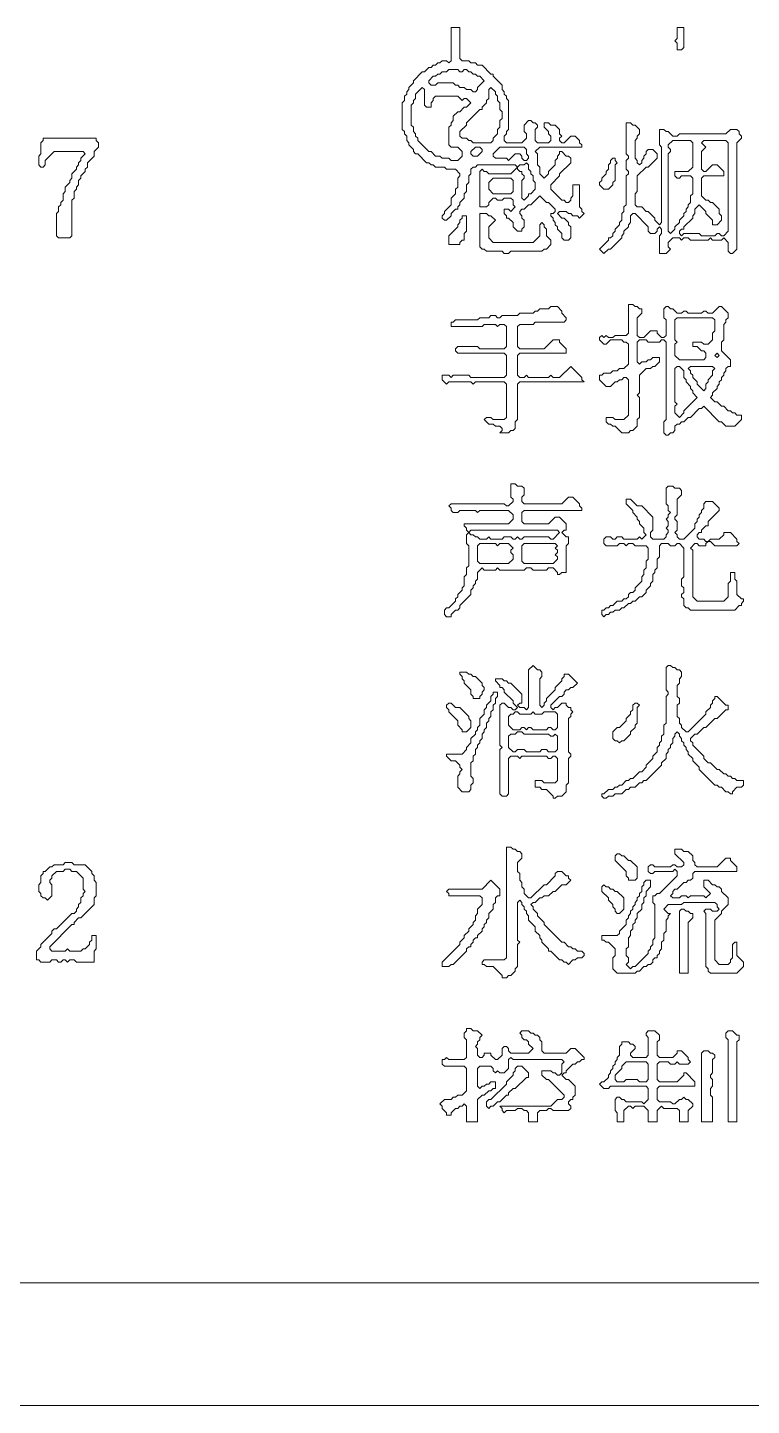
# Model space of a CAD drawing. Header units: millimetres. Extents: x 4 to 412, y 4 to 290.
# Drawn here: x 296.5 to 325.1, y 3.7 to 58.1 of the extents above; entities that cross this region are included whole.
import ezdxf

# ---------------------------------------------------------------- set-up
doc = ezdxf.new("R2010")
doc.units = ezdxf.units.MM
doc.layers.add('TRACE_STRAIGHT', color=5, linetype='Continuous', lineweight=0)
doc.layers.add('TRACE_TEXT_SYMBOL', color=6, linetype='Continuous', lineweight=0)

msp = doc.modelspace()

# ---------------------------------------------------------------- linework, layer by layer
at = {"layer": 'TRACE_STRAIGHT', "color": 5}
for p, q in [((11.474, 8.513), (389.542, 8.513)), ((3.784, 3.668), (411.948, 3.668))]:
    msp.add_line(p, q, dxfattribs=at)
at = {"layer": 'TRACE_TEXT_SYMBOL', "color": 6}
for points in [[(313.253, 58.149), (313.253, 56.836), (313.166, 56.748), (313.078, 56.836), (312.903, 56.836), (312.815, 56.748), (312.728, 56.748), (312.64, 56.661), (312.553, 56.661), (312.465, 56.573), (312.378, 56.573), (312.202, 56.398), (312.115, 56.398), (311.765, 56.048), (311.765, 55.96), (311.589, 55.785), (311.589, 55.697), (311.502, 55.61), (311.502, 55.522), (311.414, 55.435), (311.414, 55.259), (311.327, 55.172), (311.327, 54.121), (311.414, 54.033), (311.414, 53.946), (311.502, 53.858), (311.502, 53.683), (311.589, 53.595), (311.589, 53.508), (311.765, 53.333), (311.765, 53.245), (311.852, 53.158), (311.94, 53.158), (312.29, 52.807), (312.378, 52.807), (312.465, 52.72), (312.553, 52.72), (312.64, 52.632), (312.991, 52.632), (313.078, 52.545), (313.428, 52.545), (313.604, 52.369), (313.604, 52.282), (313.516, 52.194), (313.516, 51.844), (313.428, 51.756), (313.428, 51.581), (313.253, 51.406), (313.253, 51.143), (312.991, 50.881), (312.991, 50.793), (312.903, 50.706), (312.903, 50.618), (312.991, 50.53), (313.078, 50.53), (313.253, 50.706), (313.253, 50.793), (313.428, 50.968), (313.516, 50.968), (313.516, 51.056), (313.604, 51.143), (313.604, 51.231), (313.779, 51.406), (313.779, 51.581)], [(318.157, 53.858), (317.982, 53.858), (317.72, 53.595), (317.632, 53.595), (317.544, 53.683), (317.544, 53.771), (317.632, 53.858), (317.544, 53.946), (317.544, 54.121), (317.369, 54.296), (317.194, 54.296), (317.107, 54.384), (316.931, 54.384), (316.931, 54.209), (317.107, 54.033), (317.107, 53.946), (317.194, 53.858), (317.194, 53.683), (317.107, 53.595), (316.669, 53.595), (316.581, 53.683), (316.581, 54.121), (316.669, 54.209), (316.669, 54.296), (316.581, 54.384), (316.494, 54.384), (316.406, 54.471), (316.318, 54.471), (316.143, 54.296), (316.143, 54.033), (316.231, 53.946), (316.231, 53.771), (316.056, 53.595), (315.443, 53.595), (315.355, 53.683), (315.355, 53.858), (315.443, 53.946), (315.443, 54.033), (315.53, 54.121), (315.53, 55.259), (315.443, 55.347), (315.443, 55.435), (315.355, 55.522), (315.355, 55.61), (315.268, 55.697), (315.268, 55.872), (314.917, 56.223), (314.917, 56.31), (314.83, 56.31), (314.479, 56.661), (314.304, 56.661), (314.217, 56.748), (314.042, 56.748), (313.954, 56.836), (313.691, 56.836), (313.604, 56.923), (313.604, 58.149), (313.253, 58.149)], [(320.172, 54.384), (320.172, 53.158), (320.259, 53.07), (320.259, 52.982), (320.172, 52.895), (320.172, 52.545), (320.259, 52.457), (320.259, 52.369), (320.172, 52.282), (320.172, 51.143), (320.084, 51.056), (320.084, 50.881), (319.997, 50.793), (319.997, 50.53), (319.909, 50.443), (319.909, 50.355), (319.734, 50.18), (319.734, 50.093), (319.646, 50.005), (319.646, 49.917), (319.559, 49.83), (319.471, 49.83), (319.471, 49.742), (319.121, 49.392), (319.296, 49.217), (319.471, 49.392), (319.559, 49.392), (319.997, 49.83), (319.997, 49.917), (320.084, 50.005), (320.084, 50.093), (320.259, 50.268), (320.259, 50.355), (320.347, 50.443), (320.347, 50.706), (320.434, 50.793), (320.522, 50.793), (321.047, 50.268), (321.047, 50.093), (321.135, 50.005), (321.31, 50.005), (321.398, 50.093), (321.398, 50.18), (321.485, 50.268), (321.573, 50.18), (321.573, 50.005), (321.485, 49.917), (321.485, 49.217), (321.748, 49.217), (321.923, 49.392), (321.836, 49.479), (321.836, 49.655), (322.011, 49.83), (322.273, 49.83), (322.361, 49.742), (322.449, 49.83), (322.624, 49.83), (322.711, 49.742), (323.412, 49.742), (323.5, 49.83), (323.587, 49.742), (323.937, 49.742), (324.025, 49.83), (324.2, 49.655)], [(324.2, 49.655), (324.2, 49.304), (324.288, 49.217), (324.375, 49.217), (324.55, 49.392), (324.55, 53.595), (324.726, 53.771), (324.726, 53.858), (324.638, 53.946), (324.638, 54.033), (324.55, 54.121), (324.288, 54.121), (324.113, 53.946), (322.273, 53.946), (322.186, 53.858), (322.011, 53.858), (321.836, 54.033), (321.748, 54.033), (321.66, 54.121), (321.485, 54.121), (321.485, 53.508), (321.573, 53.42), (321.573, 50.443), (321.485, 50.355), (321.31, 50.53), (321.31, 50.618), (321.047, 50.881), (320.96, 50.881), (320.785, 51.056), (320.61, 51.056), (320.522, 51.143), (320.522, 51.581), (320.61, 51.669), (320.61, 52.282), (320.96, 52.632), (321.047, 52.632), (321.398, 52.982), (321.398, 53.158), (321.223, 53.333), (321.047, 53.333), (320.96, 53.245), (320.96, 53.158), (320.872, 53.07), (320.872, 52.982), (320.785, 52.895), (320.785, 52.807), (320.697, 52.72), (320.61, 52.807), (320.61, 52.895), (320.522, 52.982), (320.522, 53.683), (320.61, 53.771), (320.61, 53.858), (320.697, 53.946), (320.697, 54.121), (320.522, 54.296), (320.434, 54.296), (320.347, 54.384), (320.172, 54.384)], [(317.369, 50.443), (317.369, 50.355), (317.457, 50.268), (317.457, 50.18), (317.632, 50.005), (317.632, 49.83), (317.72, 49.742), (317.895, 49.742), (317.982, 49.83), (317.982, 50.268), (317.895, 50.355), (317.895, 50.443), (317.72, 50.618), (317.632, 50.618), (317.457, 50.793), (317.544, 50.881), (317.807, 50.881), (317.895, 50.793), (317.982, 50.793), (318.07, 50.706), (318.245, 50.706), (318.333, 50.618), (318.508, 50.793), (318.42, 50.881), (318.42, 50.968), (318.333, 51.056), (318.333, 51.932), (318.07, 51.932), (318.07, 51.494), (317.982, 51.406), (317.982, 51.319), (317.895, 51.231), (317.807, 51.231), (317.72, 51.319), (317.632, 51.319), (317.194, 51.756), (317.194, 51.932), (317.544, 52.282), (317.544, 52.369), (317.982, 52.807), (317.982, 52.982), (317.895, 53.07), (317.807, 53.07), (317.632, 53.245), (317.544, 53.245), (317.544, 53.158), (317.457, 53.07), (317.457, 52.982), (317.369, 52.895), (317.369, 52.72), (317.107, 52.457), (317.107, 52.369), (316.931, 52.194), (316.756, 52.369), (316.756, 52.632), (316.669, 52.72), (316.669, 53.158), (316.581, 53.245), (316.756, 53.42), (318.42, 53.42), (318.42, 53.508), (318.333, 53.595), (318.333, 53.683), (318.157, 53.858)], [(313.779, 51.581), (313.866, 51.669), (313.866, 51.932), (313.954, 52.019), (313.954, 52.282), (314.042, 52.369), (314.042, 52.545), (314.129, 52.632), (314.217, 52.632), (314.304, 52.72), (315.793, 52.72), (315.881, 52.632), (315.618, 52.369), (314.742, 52.369), (314.655, 52.457), (314.567, 52.457), (314.479, 52.545), (314.392, 52.457), (314.392, 51.056), (314.655, 51.056), (314.742, 51.143), (314.742, 51.231), (314.917, 51.406), (315.005, 51.406), (315.092, 51.319), (315.268, 51.319), (315.355, 51.406), (315.618, 51.406), (315.705, 51.319), (315.705, 51.143), (315.793, 51.056), (315.618, 50.881), (315.53, 50.968), (315.355, 50.968), (315.355, 50.793), (315.443, 50.706), (315.443, 50.618), (315.53, 50.618), (315.705, 50.443), (315.705, 50.268), (315.881, 50.093), (316.056, 50.093), (316.056, 50.18), (316.143, 50.268), (316.143, 50.53), (316.056, 50.618), (316.056, 50.706), (315.968, 50.793), (315.968, 50.881), (316.056, 50.968), (316.143, 50.968), (316.318, 51.143), (316.406, 51.143), (316.756, 51.494), (317.019, 51.231), (317.107, 51.231), (317.369, 50.968), (317.369, 50.881), (317.282, 50.793), (317.194, 50.793), (317.194, 50.706), (317.282, 50.618), (317.282, 50.53), (317.369, 50.443)], [(317.194, 47.115), (317.107, 47.027), (316.756, 47.027), (316.669, 46.94), (316.581, 46.94), (316.494, 46.852), (315.968, 46.852), (315.881, 46.765), (315.268, 46.765), (315.18, 46.677), (315.092, 46.677), (315.005, 46.765), (314.83, 46.765), (314.742, 46.677), (314.392, 46.677), (314.304, 46.59), (313.428, 46.59), (313.341, 46.502), (313.253, 46.502), (313.253, 46.327), (314.479, 46.327), (314.567, 46.414), (315.005, 46.414), (315.092, 46.327), (315.18, 46.414), (315.355, 46.414), (315.443, 46.327), (315.443, 45.539), (315.355, 45.451), (314.392, 45.451), (314.304, 45.539), (313.516, 45.539), (313.428, 45.451), (313.428, 45.363), (313.516, 45.276), (315.355, 45.276), (315.443, 45.188), (315.443, 44.4), (315.355, 44.313), (314.042, 44.313), (313.954, 44.4), (313.341, 44.4), (313.253, 44.313), (313.166, 44.4), (312.903, 44.4), (312.903, 44.225), (313.078, 44.05), (313.166, 44.137), (314.042, 44.137), (314.129, 44.05), (314.217, 44.137), (315.355, 44.137), (315.443, 44.05), (315.443, 42.736), (315.355, 42.649), (314.917, 42.649), (314.83, 42.736), (314.655, 42.736), (314.567, 42.649), (314.742, 42.474), (314.917, 42.474), (315.005, 42.386), (315.18, 42.386), (315.268, 42.298)], [(315.268, 42.298), (315.268, 42.211), (315.18, 42.123), (315.53, 42.123), (315.618, 42.211), (315.705, 42.211), (315.793, 42.298), (315.793, 42.561), (315.881, 42.649), (315.881, 44.05), (315.968, 44.137), (318.508, 44.137), (318.42, 44.225), (318.42, 44.313), (317.982, 44.75), (317.544, 44.313), (317.282, 44.313), (317.194, 44.4), (317.107, 44.313), (316.318, 44.313), (316.231, 44.4), (316.143, 44.313), (315.968, 44.313), (315.881, 44.4), (315.881, 45.188), (315.968, 45.276), (317.807, 45.276), (317.807, 45.451), (317.544, 45.714), (317.544, 45.801), (317.282, 45.801), (316.931, 45.451), (315.968, 45.451), (315.881, 45.539), (315.881, 46.327), (315.968, 46.414), (316.494, 46.414), (316.581, 46.502), (317.72, 46.502), (317.807, 46.59), (317.807, 46.677), (317.632, 46.852), (317.632, 46.94), (317.457, 47.115), (317.194, 47.115)], [(320.259, 47.203), (320.259, 46.064), (320.172, 45.977), (319.734, 45.977), (319.646, 45.889), (319.471, 45.889), (319.384, 45.977), (319.296, 45.889), (319.208, 45.977), (319.121, 45.889), (319.121, 45.801), (319.296, 45.626), (319.384, 45.626), (319.559, 45.801), (319.997, 45.801), (320.084, 45.714), (320.172, 45.714), (320.259, 45.626), (320.259, 44.838), (320.084, 44.663), (319.909, 44.663), (319.821, 44.575), (319.646, 44.575), (319.559, 44.488), (319.296, 44.488), (319.208, 44.4), (319.121, 44.4), (319.121, 44.225), (319.384, 43.962), (319.559, 43.962), (319.734, 44.137), (319.821, 44.137), (319.909, 44.225), (319.997, 44.225), (320.084, 44.313), (320.172, 44.313), (320.259, 44.225), (320.259, 42.824), (320.084, 42.649), (319.734, 42.649), (319.646, 42.736), (319.384, 42.736), (319.384, 42.561), (319.471, 42.474), (319.559, 42.474), (319.646, 42.386), (319.734, 42.386), (319.997, 42.123), (320.259, 42.123), (320.347, 42.211), (320.434, 42.211), (320.61, 42.386), (320.61, 42.649), (320.697, 42.736), (320.697, 43.524), (320.61, 43.612), (320.697, 43.7), (320.697, 44.4), (320.96, 44.663), (321.135, 44.663), (321.223, 44.75), (321.31, 44.75), (321.485, 44.926), (321.485, 45.101)], [(324.288, 44.75), (324.288, 45.013), (323.937, 45.363), (323.937, 45.714), (324.025, 45.801), (324.025, 46.414), (324.113, 46.502), (324.113, 46.59), (324.2, 46.677), (324.2, 46.852), (323.937, 47.115), (323.85, 47.115), (323.587, 46.852), (323.412, 46.852), (323.324, 46.94), (323.237, 46.94), (323.149, 46.852), (322.624, 46.852), (322.536, 46.94), (322.449, 46.94), (322.361, 46.852), (322.186, 46.852), (322.011, 47.027), (321.923, 47.027), (321.836, 47.115), (321.748, 47.115), (321.66, 47.027), (321.66, 46.677), (321.748, 46.59), (321.748, 45.977), (321.66, 45.889), (321.573, 45.889), (321.398, 46.064), (321.398, 46.152), (321.135, 46.152), (320.872, 45.889), (320.697, 45.889), (320.61, 45.977), (320.61, 46.677), (320.785, 46.852), (320.785, 47.027), (320.697, 47.027), (320.61, 47.115), (320.522, 47.115), (320.434, 47.203), (320.259, 47.203)], [(321.485, 45.101), (321.223, 45.101), (321.135, 45.013), (321.047, 45.013), (320.96, 44.926), (320.785, 44.926), (320.697, 44.838), (320.61, 44.926), (320.61, 45.714), (320.697, 45.801), (320.96, 45.801), (321.047, 45.714), (321.485, 45.714), (321.573, 45.801), (321.66, 45.801), (321.748, 45.714), (321.748, 42.649), (321.66, 42.561), (321.66, 42.123), (321.748, 42.036), (321.836, 42.036), (321.923, 42.123), (322.011, 42.123), (322.098, 42.211), (322.098, 42.386), (322.186, 42.474), (322.273, 42.474), (322.361, 42.561), (322.449, 42.561), (322.624, 42.736), (322.711, 42.736), (323.062, 43.087), (323.149, 43.087), (323.237, 43.174), (323.85, 42.561), (323.937, 42.561), (324.113, 42.386), (324.463, 42.386), (324.726, 42.649), (324.726, 42.824), (324.55, 42.824), (324.463, 42.911), (324.375, 42.911), (324.288, 42.999), (324.2, 42.999), (324.025, 43.174), (323.937, 43.174), (323.762, 43.349), (323.675, 43.349), (323.5, 43.524), (323.587, 43.612), (323.587, 43.7), (323.762, 43.875), (323.762, 43.962), (323.85, 44.05), (323.85, 44.137), (323.937, 44.225), (323.937, 44.313), (324.025, 44.4), (324.025, 44.488), (324.113, 44.575), (324.113, 44.663), (324.2, 44.75), (324.288, 44.75)], [(315.618, 40.109), (315.618, 39.584), (315.705, 39.496), (315.705, 39.408), (315.53, 39.233), (315.443, 39.233), (315.355, 39.321), (313.253, 39.321), (313.166, 39.233), (313.253, 39.146), (313.253, 39.058), (313.341, 38.971), (313.516, 38.971), (313.604, 39.058), (314.217, 39.058), (314.304, 38.971), (314.392, 39.058), (315.53, 39.058), (315.705, 38.883), (315.705, 38.708), (315.53, 38.533), (313.779, 38.533), (313.779, 38.445), (313.866, 38.358), (313.866, 38.27), (313.954, 38.182), (313.866, 38.095), (313.866, 37.745), (313.954, 37.657), (313.954, 36.869), (313.866, 36.781), (313.866, 36.518), (313.779, 36.431), (313.779, 36.081), (313.691, 35.993), (313.691, 35.905), (313.516, 35.73), (313.516, 35.643), (313.428, 35.555), (313.428, 35.468), (313.166, 35.205), (313.078, 35.205), (312.991, 35.117), (312.991, 34.942), (313.078, 34.855), (313.253, 34.855), (313.253, 34.942), (313.428, 35.117), (313.516, 35.117), (313.604, 35.205), (313.604, 35.292), (314.042, 35.73), (314.042, 35.905), (314.129, 35.993), (314.129, 36.081), (314.217, 36.168), (314.217, 36.256), (314.304, 36.343), (314.304, 36.606), (314.479, 36.781), (314.567, 36.694), (315.005, 36.694), (315.092, 36.781), (315.18, 36.694)], [(315.18, 36.694), (316.143, 36.694), (316.231, 36.781), (316.406, 36.781), (316.494, 36.694), (317.019, 36.694), (317.107, 36.781), (317.282, 36.781), (317.457, 36.606), (317.457, 36.518), (317.544, 36.518), (317.632, 36.606), (317.807, 36.606), (317.807, 37.657), (317.895, 37.745), (317.895, 38.007), (317.807, 38.007), (317.632, 38.182), (317.72, 38.27), (317.807, 38.27), (317.807, 38.533), (317.544, 38.795), (317.369, 38.795), (317.107, 38.533), (316.143, 38.533), (316.056, 38.62), (316.056, 38.971), (316.143, 39.058), (318.42, 39.058), (318.42, 39.146), (318.333, 39.233), (318.333, 39.321), (318.07, 39.584), (317.895, 39.584), (317.632, 39.321), (316.143, 39.321), (316.056, 39.408), (316.056, 39.584), (316.143, 39.671), (316.143, 39.934), (316.056, 40.021), (315.881, 40.021), (315.793, 40.109), (315.618, 40.109)], [(321.836, 40.021), (321.748, 39.934), (321.748, 39.321), (321.836, 39.233), (321.836, 39.058), (321.923, 38.971), (321.836, 38.883), (321.836, 38.795), (321.748, 38.708), (321.836, 38.62), (321.836, 38.445), (321.748, 38.358), (321.836, 38.27), (321.836, 38.182), (321.748, 38.095), (321.748, 38.007), (321.66, 37.92), (321.223, 37.92), (321.135, 38.007), (321.135, 38.182), (321.223, 38.27), (321.223, 38.795), (320.785, 39.233), (320.61, 39.233), (320.347, 39.496), (320.172, 39.496), (320.172, 39.321), (320.434, 39.058), (320.434, 38.971), (320.61, 38.795), (320.61, 38.708), (320.697, 38.62), (320.697, 38.533), (320.872, 38.358), (320.872, 38.182), (320.96, 38.095), (320.785, 37.92), (320.697, 38.007), (320.61, 37.92), (320.084, 37.92), (319.997, 38.007), (319.821, 38.007), (319.734, 37.92), (319.646, 37.92), (319.559, 38.007), (319.384, 38.007), (319.296, 37.92), (319.296, 37.745), (319.384, 37.657), (319.821, 37.657), (319.909, 37.745), (320.084, 37.745), (320.172, 37.657), (320.259, 37.745), (320.434, 37.745), (320.522, 37.657), (320.96, 37.657), (321.047, 37.569), (321.047, 37.132), (320.96, 37.044), (320.96, 36.781), (320.872, 36.694), (320.872, 36.518), (320.785, 36.431)], [(322.887, 38.533), (322.887, 38.358), (322.449, 37.92), (322.273, 37.92), (322.186, 38.007), (322.186, 38.095), (322.098, 38.182), (322.186, 38.27), (322.186, 38.62), (322.098, 38.708), (322.098, 38.795), (322.186, 38.883), (322.186, 39.496), (322.361, 39.671), (322.361, 39.846), (322.273, 39.934), (322.098, 39.934), (322.011, 40.021), (321.836, 40.021)], [(322.624, 35.205), (322.711, 35.117), (324.463, 35.117), (324.638, 35.292), (324.726, 35.292), (324.726, 35.38), (324.813, 35.468), (324.813, 35.555), (324.726, 35.555), (324.55, 35.73), (324.55, 36.256), (324.463, 36.343), (324.463, 36.606), (324.288, 36.606), (324.288, 36.256), (324.2, 36.168), (324.2, 35.643), (324.025, 35.468), (322.974, 35.468), (322.799, 35.643), (322.799, 37.482), (322.711, 37.569), (322.887, 37.745), (322.974, 37.745), (323.062, 37.657), (323.324, 37.657), (323.324, 37.745), (323.412, 37.832), (323.5, 37.832), (323.675, 37.657), (324.55, 37.657), (324.638, 37.745), (324.55, 37.832), (324.55, 37.92), (324.288, 38.182), (324.025, 38.182), (324.025, 38.095), (323.85, 37.92), (323.5, 37.92), (323.412, 37.832), (323.324, 37.832), (323.237, 37.92), (323.062, 37.92), (322.974, 38.007), (322.974, 38.095), (323.062, 38.182), (323.149, 38.182), (323.149, 38.27), (323.324, 38.445), (323.412, 38.445), (323.412, 38.62), (323.85, 39.058), (323.85, 39.146), (323.587, 39.408), (323.324, 39.408), (323.237, 39.321), (323.237, 39.146), (323.149, 39.058), (323.149, 38.971), (323.062, 38.883), (323.062, 38.795), (322.974, 38.708), (322.974, 38.62), (322.887, 38.533)], [(320.785, 36.431), (320.785, 36.256), (320.522, 35.993), (320.522, 35.905), (320.434, 35.818), (320.347, 35.818), (320.259, 35.73), (320.259, 35.643), (320.172, 35.555), (320.084, 35.555), (319.997, 35.468), (319.821, 35.468), (319.646, 35.292), (319.559, 35.292), (319.471, 35.205), (319.384, 35.205), (319.296, 35.117), (319.208, 35.117), (319.208, 34.942), (319.296, 34.855), (319.384, 34.942), (319.471, 34.942), (319.559, 35.03), (319.646, 35.03), (319.734, 35.117), (319.909, 35.117), (319.997, 35.205), (320.084, 35.205), (320.259, 35.38), (320.347, 35.38), (320.434, 35.468), (320.522, 35.468), (320.697, 35.643), (320.785, 35.643), (320.96, 35.818), (320.96, 35.905), (321.135, 36.081), (321.135, 36.168), (321.223, 36.256), (321.223, 36.518), (321.31, 36.606), (321.31, 36.694), (321.398, 36.781), (321.398, 37.132), (321.485, 37.219), (321.485, 37.657), (321.573, 37.745), (321.836, 37.745), (321.923, 37.657), (322.098, 37.657), (322.186, 37.745), (322.273, 37.745), (322.449, 37.569), (322.449, 36.431), (322.361, 36.343), (322.361, 36.081), (322.449, 35.993), (322.449, 35.818), (322.361, 35.73), (322.361, 35.643), (322.449, 35.555), (322.449, 35.292), (322.536, 35.205), (322.624, 35.205)], [(316.494, 32.928), (316.318, 32.753), (316.318, 31.264), (316.231, 31.176), (316.143, 31.264), (315.968, 31.264), (315.881, 31.352), (315.968, 31.439), (316.056, 31.439), (316.056, 31.789), (315.618, 32.227), (315.53, 32.227), (315.443, 32.315), (315.355, 32.315), (315.268, 32.402), (315.005, 32.402), (315.005, 32.315), (315.18, 32.14), (315.18, 32.052), (315.268, 32.052), (315.355, 31.965), (315.355, 31.877), (315.705, 31.527), (315.705, 31.439), (315.881, 31.264), (315.793, 31.176), (315.705, 31.176), (315.618, 31.264), (315.53, 31.264), (315.355, 31.439), (315.268, 31.439), (315.18, 31.352), (315.18, 29.775), (315.268, 29.688), (315.18, 29.6), (315.18, 27.849), (315.268, 27.761), (315.443, 27.761), (315.53, 27.849), (315.53, 29.25), (315.618, 29.337), (315.881, 29.337), (315.968, 29.25), (316.056, 29.337), (317.019, 29.337), (317.107, 29.25), (317.194, 29.25), (317.282, 29.337), (317.369, 29.337), (317.457, 29.25), (317.457, 28.374), (317.369, 28.287), (316.931, 28.287), (316.844, 28.374), (316.581, 28.374), (316.581, 28.111), (316.756, 28.111), (316.844, 28.024), (317.019, 28.024), (317.282, 27.761), (317.282, 27.673), (317.369, 27.673), (317.457, 27.761), (317.632, 27.761)], [(317.632, 27.761), (317.807, 27.936), (317.807, 28.199), (317.895, 28.287), (317.895, 29.25), (317.982, 29.337), (317.982, 29.425), (317.895, 29.513), (317.895, 30.826), (317.982, 30.914), (317.982, 31.001), (318.07, 31.089), (317.982, 31.176), (317.982, 31.264), (317.895, 31.264), (317.807, 31.352), (317.807, 31.439), (317.632, 31.439), (317.457, 31.264), (317.369, 31.264), (317.282, 31.176), (317.194, 31.264), (317.194, 31.352), (317.544, 31.702), (317.632, 31.702), (317.72, 31.789), (317.72, 31.877), (317.807, 31.965), (317.895, 31.965), (317.982, 32.052), (318.07, 32.052), (318.245, 32.227), (317.895, 32.578), (317.72, 32.578), (317.72, 32.49), (317.632, 32.402), (317.632, 32.315), (317.369, 32.052), (317.369, 31.965), (317.019, 31.614), (317.019, 31.527), (316.931, 31.439), (316.931, 31.352), (316.844, 31.264), (316.756, 31.352), (316.756, 32.402), (316.844, 32.49), (316.844, 32.665), (316.756, 32.753), (316.669, 32.753), (316.494, 32.928)], [(321.836, 32.928), (321.748, 32.84), (321.748, 31.965), (321.836, 31.877), (321.836, 31.789), (321.748, 31.702), (321.748, 30.651), (321.66, 30.563), (321.66, 30.213), (321.573, 30.126), (321.573, 29.95), (321.485, 29.863), (321.485, 29.775), (321.398, 29.688), (321.398, 29.513), (321.223, 29.337), (321.223, 29.25), (320.96, 28.987), (320.96, 28.9), (320.785, 28.724), (320.697, 28.724), (320.434, 28.462), (320.347, 28.462), (320.259, 28.374), (320.172, 28.374), (319.997, 28.199), (319.909, 28.199), (319.821, 28.111), (319.734, 28.111), (319.646, 28.024), (319.471, 28.024), (319.296, 27.849), (319.208, 27.849), (319.208, 27.761), (319.296, 27.673), (319.384, 27.673), (319.471, 27.761), (319.646, 27.761), (319.734, 27.849), (319.997, 27.849), (320.172, 28.024), (320.259, 28.024), (320.347, 28.111), (320.522, 28.111), (320.697, 28.287), (320.785, 28.287), (320.872, 28.374), (320.96, 28.374), (321.573, 28.987), (321.573, 29.075), (321.748, 29.25), (321.748, 29.425), (321.836, 29.513), (321.836, 29.6), (321.923, 29.688), (321.923, 29.775), (322.011, 29.863), (322.011, 30.038), (322.098, 30.126), (322.098, 30.213), (322.186, 30.301), (322.273, 30.213), (322.273, 30.126), (322.361, 30.038)], [(322.361, 30.476), (322.361, 30.563), (322.273, 30.651), (322.273, 30.826), (322.186, 30.914), (322.186, 31.352), (322.273, 31.439), (322.273, 31.614), (322.186, 31.702), (322.186, 32.14), (322.273, 32.227), (322.273, 32.402), (322.361, 32.49), (322.361, 32.665), (322.273, 32.753), (322.186, 32.753), (322.098, 32.84), (322.011, 32.84), (321.923, 32.928), (321.836, 32.928)], [(322.361, 30.038), (322.361, 29.95), (322.449, 29.863), (322.449, 29.775), (322.536, 29.688), (322.536, 29.6), (322.624, 29.513), (322.624, 29.425), (322.799, 29.25), (322.799, 29.162), (323.062, 28.9), (323.062, 28.812), (323.675, 28.199), (323.762, 28.199), (323.85, 28.111), (323.937, 28.111), (324.113, 27.936), (324.2, 27.936), (324.288, 27.849), (324.375, 27.849), (324.375, 27.936), (324.55, 28.111), (324.726, 28.111), (324.813, 28.199), (324.813, 28.374), (324.55, 28.374), (324.463, 28.462), (324.375, 28.462), (324.288, 28.549), (324.2, 28.549), (324.113, 28.637), (324.025, 28.637), (323.85, 28.812), (323.762, 28.812), (323.5, 29.075), (323.412, 29.075), (323.237, 29.25), (323.237, 29.337), (322.799, 29.775), (322.799, 29.863), (322.711, 29.95), (322.711, 30.038), (322.887, 30.213), (322.974, 30.213), (323.237, 30.476), (323.324, 30.476), (323.675, 30.826), (323.762, 30.826), (324.113, 31.176), (324.2, 31.176), (324.2, 31.352), (324.113, 31.352), (323.762, 31.702), (323.675, 31.702), (323.675, 31.614), (323.587, 31.527), (323.587, 31.439), (323.5, 31.352), (323.5, 31.264), (323.324, 31.089), (323.324, 31.001), (322.624, 30.301), (322.536, 30.301), (322.361, 30.476)], [(315.443, 25.747), (315.443, 21.368), (315.355, 21.281), (314.567, 21.281), (314.479, 21.193), (314.479, 21.105), (314.567, 21.105), (314.655, 21.018), (314.917, 21.018), (315.268, 20.668), (315.268, 20.58), (315.443, 20.58), (315.53, 20.668), (315.618, 20.668), (315.793, 20.843), (315.793, 20.93), (315.881, 21.018), (315.881, 21.894), (315.968, 21.981), (315.881, 22.069), (315.881, 23.557), (315.968, 23.645), (316.056, 23.557), (316.056, 23.47), (316.143, 23.382), (316.143, 23.295), (316.231, 23.207), (316.231, 23.12), (316.318, 23.032), (316.318, 22.857), (316.581, 22.594), (316.581, 22.419), (316.756, 22.244), (316.756, 22.156), (316.844, 22.069), (316.844, 21.981), (317.107, 21.718), (317.107, 21.631), (317.194, 21.631), (317.544, 21.281), (317.632, 21.281), (317.72, 21.193), (317.807, 21.193), (317.895, 21.105), (318.07, 21.281), (318.157, 21.281), (318.245, 21.368), (318.42, 21.368), (318.508, 21.456), (318.508, 21.543), (318.42, 21.631), (318.245, 21.631), (318.157, 21.718), (318.07, 21.718), (317.982, 21.806), (317.895, 21.806), (317.72, 21.981), (317.632, 21.981), (316.931, 22.682), (316.931, 22.769), (316.669, 23.032), (316.669, 23.12), (316.494, 23.295), (316.494, 23.382)], [(316.494, 23.382), (316.406, 23.47), (316.494, 23.557), (316.581, 23.557), (316.756, 23.733), (316.844, 23.733), (316.931, 23.82), (317.107, 23.82), (317.282, 23.995), (317.369, 23.995), (317.632, 24.258), (317.807, 24.258), (317.982, 24.433), (317.895, 24.521), (317.895, 24.608), (317.807, 24.608), (317.632, 24.784), (317.457, 24.784), (317.369, 24.696), (317.369, 24.608), (317.019, 24.258), (316.931, 24.258), (316.406, 23.733), (316.318, 23.733), (316.143, 23.908), (316.143, 24.083), (316.056, 24.171), (316.056, 24.346), (315.968, 24.433), (315.968, 24.696), (315.881, 24.784), (315.881, 25.134), (316.056, 25.309), (316.056, 25.484), (315.968, 25.572), (315.881, 25.572), (315.793, 25.659), (315.705, 25.659), (315.618, 25.747), (315.443, 25.747)], [(322.098, 25.659), (322.098, 25.484), (322.449, 25.134), (322.449, 25.046), (322.361, 24.959), (322.186, 24.959), (322.098, 25.046), (322.011, 25.046), (321.923, 24.959), (321.31, 24.959), (321.223, 25.046), (321.135, 25.046), (321.047, 24.959), (321.047, 24.784), (321.135, 24.696), (321.223, 24.696), (321.31, 24.784), (322.011, 24.784), (322.098, 24.871), (322.186, 24.784), (322.186, 24.608), (321.485, 23.908), (321.398, 23.908), (321.31, 23.82), (321.223, 23.82), (321.223, 23.557), (321.31, 23.47), (321.31, 22.156), (321.223, 22.069), (321.223, 21.894), (321.135, 21.806), (321.135, 21.718), (321.047, 21.631), (321.047, 21.543), (320.522, 21.018), (320.434, 21.018), (320.347, 20.93), (320.172, 21.105), (320.259, 21.193), (320.259, 21.368), (320.172, 21.456), (320.172, 21.718), (320.259, 21.806), (320.259, 22.156), (320.347, 22.244), (320.347, 22.419), (320.434, 22.507), (320.434, 22.682), (320.522, 22.769), (320.522, 22.857), (320.61, 22.944), (320.61, 23.12), (320.785, 23.295), (320.785, 23.47), (320.872, 23.557), (320.872, 23.733), (320.96, 23.82), (320.96, 23.995), (321.135, 24.171), (321.135, 24.433), (320.96, 24.433), (320.872, 24.346), (320.872, 24.258), (320.785, 24.171)], [(322.887, 25.046), (322.887, 25.134), (322.799, 25.221), (322.799, 25.397), (322.624, 25.572), (322.449, 25.572), (322.361, 25.659), (322.098, 25.659)], [(298.015, 25.134), (297.928, 25.046), (297.578, 25.046), (297.49, 24.959), (297.402, 24.959), (297.227, 24.784), (297.14, 24.784), (297.14, 24.696), (297.052, 24.608), (297.052, 24.346), (296.965, 24.258), (296.965, 23.995), (297.052, 23.908), (297.052, 23.82), (297.14, 23.733), (297.227, 23.733), (297.315, 23.645), (297.49, 23.82), (297.49, 24.258), (297.402, 24.346), (297.402, 24.433), (297.49, 24.521), (297.49, 24.608), (297.665, 24.784), (297.928, 24.784), (298.015, 24.871), (298.191, 24.871), (298.278, 24.784), (298.453, 24.784), (298.716, 24.521), (298.716, 24.083), (298.804, 23.995), (298.716, 23.908), (298.716, 23.82), (298.628, 23.733), (298.628, 23.557), (298.541, 23.47), (298.541, 23.382), (298.453, 23.295), (298.453, 23.207), (298.366, 23.12), (298.278, 23.12), (297.665, 22.507), (297.578, 22.507), (297.49, 22.419), (297.49, 22.331), (297.052, 21.894), (297.052, 21.806), (296.877, 21.631), (296.877, 21.281), (296.965, 21.281), (297.052, 21.193), (297.402, 21.193), (297.49, 21.281), (297.665, 21.281), (297.753, 21.193), (297.84, 21.193), (297.928, 21.281), (298.015, 21.281), (298.103, 21.193), (298.191, 21.281), (298.366, 21.281), (298.453, 21.193), (299.154, 21.193)], [(299.154, 21.193), (299.154, 21.631), (299.241, 21.718), (299.241, 22.244), (299.066, 22.244), (299.066, 22.069), (298.979, 21.981), (298.979, 21.894), (298.804, 21.718), (298.716, 21.718), (298.628, 21.631), (298.191, 21.631), (298.103, 21.718), (298.015, 21.631), (297.49, 21.631), (297.402, 21.718), (297.402, 21.806), (298.278, 22.682), (298.366, 22.682), (298.366, 22.769), (298.541, 22.944), (298.628, 22.944), (299.154, 23.47), (299.154, 23.733), (299.241, 23.82), (299.241, 24.346), (299.154, 24.433), (299.154, 24.608), (299.066, 24.696), (299.066, 24.784), (298.804, 25.046), (298.366, 25.046), (298.278, 25.134), (298.015, 25.134)], [(323.5, 23.295), (323.324, 23.295), (323.237, 23.207), (323.324, 23.12), (323.324, 21.018), (323.412, 20.93), (323.412, 20.843), (323.5, 20.755), (324.55, 20.755), (324.813, 21.018), (324.813, 21.193), (324.55, 21.456), (324.55, 21.981), (324.463, 21.981), (324.375, 21.894), (324.375, 21.368), (324.288, 21.281), (324.288, 21.193), (324.2, 21.105), (323.85, 21.105), (323.675, 21.281), (323.675, 22.857), (323.937, 23.12), (323.937, 23.207), (324.2, 23.47), (324.2, 23.733), (323.937, 23.995), (323.937, 24.083), (323.85, 24.171), (323.762, 24.171), (323.675, 24.258), (323.587, 24.258), (323.412, 24.433), (323.237, 24.433), (323.237, 24.171), (323.5, 23.908), (323.324, 23.733), (323.237, 23.82), (322.711, 23.82), (322.624, 23.733), (322.536, 23.82), (322.361, 23.82), (322.273, 23.733), (322.011, 23.733), (321.923, 23.82), (322.011, 23.908), (322.011, 23.995), (322.098, 24.083), (322.186, 24.083), (322.449, 24.346), (322.536, 24.346), (322.624, 24.433), (322.711, 24.433), (322.799, 24.521), (322.799, 24.696), (322.887, 24.784), (324.55, 24.784), (324.55, 24.959), (324.288, 25.221), (324.288, 25.309), (324.113, 25.309), (323.762, 24.959), (322.974, 24.959), (322.887, 25.046)], [(320.785, 24.171), (320.785, 23.995), (320.697, 23.908), (320.697, 23.82), (320.61, 23.733), (320.61, 23.645), (320.522, 23.557), (320.522, 23.47), (320.434, 23.382), (320.434, 23.295), (320.347, 23.207), (320.347, 23.12), (320.259, 23.032), (320.259, 22.944), (320.172, 22.857), (320.172, 22.682), (319.909, 22.419), (319.909, 22.331), (319.821, 22.244), (319.208, 22.244), (319.208, 22.069), (319.296, 22.069), (319.384, 21.981), (319.471, 21.981), (319.734, 21.718), (319.734, 21.456), (319.646, 21.368), (319.646, 20.93), (319.821, 20.755), (320.522, 20.755), (320.61, 20.843), (320.697, 20.843), (320.872, 21.018), (320.96, 21.018), (321.047, 21.105), (321.135, 21.105), (321.223, 21.193), (321.223, 21.281), (321.31, 21.368), (321.398, 21.368), (321.398, 21.456), (321.485, 21.543), (321.485, 21.631), (321.573, 21.718), (321.573, 21.981), (321.66, 22.069), (321.66, 22.331), (321.748, 22.419), (321.748, 22.857), (321.836, 22.944), (321.836, 23.032), (321.923, 23.12), (321.836, 23.12), (321.66, 23.295), (321.836, 23.47), (322.361, 23.47), (322.449, 23.557), (323.675, 23.557), (323.762, 23.47), (323.762, 23.382), (323.85, 23.295), (323.762, 23.207), (323.587, 23.207), (323.5, 23.295)], [(313.866, 18.566), (313.866, 18.478), (313.779, 18.391), (313.779, 18.215), (313.866, 18.128), (313.866, 17.427), (313.779, 17.34), (313.166, 17.34), (313.078, 17.427), (312.991, 17.34), (312.903, 17.34), (312.903, 17.165), (312.991, 17.077), (313.779, 17.077), (313.866, 16.989), (313.866, 16.114), (313.691, 15.939), (313.516, 15.939), (313.428, 15.851), (313.341, 15.851), (313.253, 15.763), (312.991, 15.763), (312.815, 15.588), (312.903, 15.501), (312.903, 15.413), (313.078, 15.238), (313.078, 15.15), (313.253, 15.15), (313.253, 15.238), (313.428, 15.413), (313.516, 15.413), (313.604, 15.501), (313.691, 15.501), (313.779, 15.588), (313.866, 15.501), (313.866, 14.888), (314.304, 14.888), (314.304, 15.763), (314.479, 15.939), (314.567, 15.939), (314.742, 16.114), (314.83, 16.114), (314.917, 16.201), (315.005, 16.201), (315.005, 16.464), (314.83, 16.464), (314.742, 16.376), (314.655, 16.376), (314.567, 16.289), (314.479, 16.289), (314.392, 16.201), (314.304, 16.289), (314.304, 16.989), (314.392, 17.077), (314.83, 17.077), (314.917, 16.989), (314.917, 16.902), (315.005, 16.814), (315.092, 16.902), (315.18, 16.814), (315.355, 16.814), (315.53, 16.989), (315.53, 17.34), (315.618, 17.427)], [(317.982, 17.778), (317.807, 17.602), (316.931, 17.602), (316.844, 17.69), (316.844, 18.04), (316.756, 18.128), (316.756, 18.215), (316.669, 18.303), (316.581, 18.303), (316.494, 18.391), (316.406, 18.391), (316.318, 18.478), (316.056, 18.478), (315.968, 18.391), (316.056, 18.303), (316.056, 18.215), (316.143, 18.128), (316.231, 18.128), (316.318, 18.04), (316.318, 17.953), (316.494, 17.778), (316.318, 17.602), (315.618, 17.602), (315.53, 17.69), (315.53, 17.778), (315.443, 17.865), (315.355, 17.865), (315.268, 17.778), (315.268, 17.515), (315.092, 17.34), (315.005, 17.34), (314.83, 17.515), (314.83, 17.602), (314.567, 17.602), (314.567, 17.515), (314.479, 17.427), (314.392, 17.427), (314.304, 17.515), (314.304, 17.778), (314.217, 17.865), (314.304, 17.953), (314.304, 18.04), (314.392, 18.128), (314.392, 18.215), (314.479, 18.303), (314.304, 18.478), (314.129, 18.478), (314.042, 18.566), (313.866, 18.566)], [(321.047, 18.478), (320.96, 18.391), (320.96, 18.303), (321.047, 18.215), (321.047, 17.515), (320.96, 17.427), (320.434, 17.427), (320.347, 17.515), (320.347, 17.602), (320.522, 17.778), (320.522, 17.865), (320.434, 17.953), (320.347, 17.953), (320.259, 18.04), (319.997, 18.04), (319.997, 17.953), (319.909, 17.865), (319.909, 17.515), (319.821, 17.427), (319.821, 17.34), (319.734, 17.252), (319.734, 17.165), (319.646, 17.077), (319.646, 16.989), (319.559, 16.902), (319.559, 16.814), (319.471, 16.727), (319.471, 16.639), (319.296, 16.464), (319.208, 16.464), (319.121, 16.376), (319.296, 16.201), (319.471, 16.201), (319.559, 16.289), (320.96, 16.289), (321.047, 16.201), (321.047, 15.763), (320.872, 15.588), (320.785, 15.676), (320.172, 15.676), (320.084, 15.763), (319.997, 15.763), (319.909, 15.851), (319.821, 15.851), (319.734, 15.763), (319.734, 15.326), (319.821, 15.238), (319.821, 14.888), (320.084, 14.888), (320.084, 15.326), (320.259, 15.501), (320.347, 15.501), (320.434, 15.413), (320.522, 15.501), (320.872, 15.501), (321.047, 15.326), (321.047, 14.888), (321.398, 14.888), (321.398, 15.326), (321.573, 15.501), (321.66, 15.413), (322.186, 15.413), (322.273, 15.326), (322.273, 14.888)], [(322.273, 14.888), (322.624, 14.888), (322.624, 15.326), (322.799, 15.501), (322.799, 15.588), (322.624, 15.763), (322.536, 15.763), (322.449, 15.851), (322.361, 15.763), (322.273, 15.763), (322.098, 15.588), (322.011, 15.588), (321.923, 15.676), (321.485, 15.676), (321.398, 15.763), (321.398, 16.201), (321.485, 16.289), (322.887, 16.289), (322.887, 16.464), (322.536, 16.814), (322.449, 16.814), (322.449, 16.727), (322.186, 16.464), (321.485, 16.464), (321.398, 16.552), (321.398, 17.165), (321.485, 17.252), (321.836, 17.252), (321.923, 17.165), (322.098, 17.165), (322.186, 17.252), (322.273, 17.165), (322.624, 17.165), (322.711, 17.252), (322.624, 17.34), (322.624, 17.427), (322.361, 17.69), (322.186, 17.69), (322.186, 17.602), (322.011, 17.427), (321.485, 17.427), (321.398, 17.515), (321.398, 18.04), (321.485, 18.128), (321.485, 18.303), (321.31, 18.478), (321.047, 18.478)], [(315.618, 17.427), (315.705, 17.34), (317.632, 17.34), (317.72, 17.252), (317.632, 17.165), (317.632, 16.814), (317.544, 16.727), (317.457, 16.727), (317.369, 16.814), (317.282, 16.814), (317.194, 16.902), (316.844, 16.902), (316.844, 16.727), (317.019, 16.552), (317.107, 16.552), (317.72, 15.939), (317.72, 15.851), (317.632, 15.763), (317.457, 15.763), (317.194, 15.501), (315.18, 15.501), (315.268, 15.413), (315.268, 15.326), (315.355, 15.238), (315.443, 15.326), (315.793, 15.326), (315.881, 15.413), (316.056, 15.413), (316.143, 15.326), (316.231, 15.326), (316.318, 15.238), (316.318, 14.888), (316.669, 14.888), (316.669, 15.238), (316.756, 15.326), (317.019, 15.326), (317.107, 15.413), (317.194, 15.413), (317.282, 15.326), (317.895, 15.326), (317.982, 15.413), (317.982, 15.501), (317.895, 15.588), (317.895, 15.676), (317.982, 15.763), (318.07, 15.763), (318.07, 15.851), (318.157, 15.939), (318.157, 16.289), (317.895, 16.552), (317.807, 16.552), (317.632, 16.727), (317.72, 16.814), (317.807, 16.814), (317.807, 16.902), (318.07, 17.165), (318.157, 17.165), (318.245, 17.252), (318.333, 17.252), (318.42, 17.34), (318.508, 17.34), (318.508, 17.427), (318.157, 17.778), (317.982, 17.778)]]:
    msp.add_lwpolyline(points, dxfattribs=at)
for points in [[(322.186, 58.149), (322.186, 57.711), (322.098, 57.624), (322.186, 57.536), (322.186, 57.274), (322.361, 57.274), (322.449, 57.361), (322.449, 58.149)], [(313.078, 56.398), (313.166, 56.485), (313.516, 56.485), (313.604, 56.398), (313.691, 56.398), (313.779, 56.485), (313.866, 56.485), (313.954, 56.398), (314.042, 56.398), (314.129, 56.31), (314.217, 56.31), (314.304, 56.223), (314.392, 56.223), (314.567, 56.048), (314.304, 55.785), (314.304, 55.697), (314.217, 55.61), (314.129, 55.61), (314.042, 55.697), (313.866, 55.697), (313.779, 55.785), (313.604, 55.785), (313.516, 55.872), (313.428, 55.872), (313.341, 55.96), (312.728, 55.96), (312.64, 55.872), (312.465, 55.872), (312.378, 55.96), (312.378, 56.048), (312.553, 56.223), (312.64, 56.223), (312.728, 56.31), (312.815, 56.31), (312.903, 56.398)], [(312.115, 55.785), (312.202, 55.697), (312.202, 55.084), (312.29, 54.997), (312.465, 54.997), (312.465, 55.172), (312.553, 55.259), (312.553, 55.347), (312.64, 55.435), (313.516, 55.435), (313.691, 55.259), (313.779, 55.347), (313.866, 55.347), (314.042, 55.172), (313.866, 54.997), (313.779, 54.997), (313.604, 54.822), (313.516, 54.822), (313.341, 54.646), (313.341, 54.471), (313.253, 54.384), (313.253, 54.296), (313.166, 54.209), (313.166, 53.508), (313.253, 53.42), (313.516, 53.42), (313.691, 53.245), (313.691, 53.07), (313.516, 52.895), (313.253, 52.895), (313.166, 52.982), (312.903, 52.982), (312.815, 53.07), (312.64, 53.07), (312.465, 53.245), (312.378, 53.245), (311.94, 53.683), (311.94, 53.771), (311.852, 53.858), (311.852, 53.946), (311.765, 54.033), (311.765, 54.209), (311.677, 54.296), (311.677, 55.084), (311.765, 55.172), (311.765, 55.259), (311.852, 55.347), (311.852, 55.522)], [(314.742, 55.697), (314.83, 55.785), (315.005, 55.61), (315.005, 55.522), (315.092, 55.435), (315.092, 55.259), (315.18, 55.172), (315.18, 54.909), (315.268, 54.822), (315.268, 54.559), (315.18, 54.471), (315.18, 54.209), (315.092, 54.121), (315.092, 53.946), (314.917, 53.771), (314.917, 53.683), (314.83, 53.595), (314.129, 53.595), (314.042, 53.683), (313.954, 53.683), (313.866, 53.771), (313.691, 53.771), (313.604, 53.858), (313.604, 54.033), (313.866, 54.296), (313.866, 54.384), (314.392, 54.909), (314.479, 54.909), (314.479, 54.997), (314.655, 55.172), (314.655, 55.259), (314.742, 55.347)], [(297.14, 53.771), (297.14, 53.683), (297.052, 53.595), (297.052, 53.158), (296.965, 53.07), (296.965, 52.72), (297.052, 52.632), (297.14, 52.632), (297.227, 52.72), (297.227, 52.895), (297.578, 53.245), (298.716, 53.245), (298.804, 53.158), (298.628, 52.982), (298.628, 52.895), (298.541, 52.807), (298.541, 52.72), (298.453, 52.632), (298.453, 52.545), (298.278, 52.369), (298.278, 52.194), (298.191, 52.107), (298.191, 52.019), (298.015, 51.844), (298.015, 51.669), (297.928, 51.581), (297.928, 51.319), (297.84, 51.231), (297.84, 51.143), (297.753, 51.056), (297.753, 50.881), (297.665, 50.793), (297.665, 49.917), (297.753, 49.83), (298.191, 49.83), (298.278, 49.917), (298.278, 51.319), (298.366, 51.406), (298.366, 51.669), (298.453, 51.756), (298.453, 51.844), (298.541, 51.932), (298.541, 52.107), (298.628, 52.194), (298.628, 52.282), (298.804, 52.457), (298.804, 52.545), (298.891, 52.632), (298.891, 52.807), (299.154, 53.07), (299.154, 53.245), (299.329, 53.42), (299.329, 53.595), (299.241, 53.683), (299.241, 53.771)], [(314.217, 53.42), (314.392, 53.42), (314.479, 53.333), (314.479, 53.245), (314.304, 53.07), (314.129, 53.07), (314.042, 53.158), (314.042, 53.245)], [(315.18, 53.42), (316.143, 53.42), (316.231, 53.333), (316.231, 53.158), (316.318, 53.07), (316.318, 52.982), (316.231, 52.895), (316.143, 52.895), (316.056, 52.982), (316.056, 53.07), (315.968, 53.158), (315.793, 53.158), (315.53, 52.895), (315.443, 52.982), (315.005, 52.982), (314.917, 53.07), (314.917, 53.158)], [(322.011, 53.683), (322.711, 53.683), (322.799, 53.595), (322.799, 52.632), (322.624, 52.457), (322.098, 52.457), (322.098, 52.282), (322.186, 52.194), (322.273, 52.194), (322.361, 52.282), (322.711, 52.282), (322.799, 52.194), (322.799, 51.581), (322.711, 51.494), (322.711, 51.231), (322.624, 51.143), (322.624, 51.056), (322.536, 50.968), (322.536, 50.881), (322.449, 50.793), (322.449, 50.706), (322.273, 50.53), (322.273, 50.443), (322.098, 50.268), (322.098, 50.18), (321.923, 50.005), (321.836, 50.093), (321.836, 53.158), (321.923, 53.245), (321.923, 53.333), (321.836, 53.42), (321.836, 53.508)], [(323.149, 53.595), (323.237, 53.683), (324.113, 53.683), (324.2, 53.595), (324.2, 50.093), (324.025, 49.917), (323.937, 49.917), (323.85, 50.005), (323.762, 50.005), (323.675, 49.917), (323.149, 49.917), (323.062, 50.005), (322.449, 50.005), (322.361, 49.917), (322.273, 50.005), (322.273, 50.093), (322.361, 50.18), (322.449, 50.18), (322.449, 50.268), (322.799, 50.618), (322.799, 50.706), (322.887, 50.793), (322.887, 50.968), (323.062, 51.143), (323.324, 50.881), (323.324, 50.793), (323.587, 50.53), (323.587, 50.355), (323.762, 50.355), (323.937, 50.53), (323.937, 50.706), (323.85, 50.793), (323.85, 50.968), (323.587, 51.231), (323.5, 51.231), (323.412, 51.319), (323.324, 51.319), (323.149, 51.494), (323.149, 52.194), (323.237, 52.282), (324.025, 52.282), (324.025, 52.457), (323.762, 52.72), (323.587, 52.72), (323.324, 52.457), (323.237, 52.457), (323.149, 52.545), (323.149, 53.245), (323.324, 53.42)], [(319.646, 52.982), (319.559, 52.895), (319.559, 52.807), (319.471, 52.72), (319.471, 52.545), (319.384, 52.457), (319.384, 52.369), (319.208, 52.194), (319.208, 52.107), (319.121, 52.019), (319.121, 51.932), (319.296, 51.756), (319.471, 51.756), (319.646, 51.932), (319.646, 52.019), (319.734, 52.107), (319.734, 52.72), (319.821, 52.807), (319.734, 52.895), (319.734, 52.982)], [(316.143, 52.72), (316.231, 52.807), (316.318, 52.72), (316.318, 52.545), (316.406, 52.457), (316.406, 52.369), (316.494, 52.282), (316.494, 52.107), (316.581, 52.019), (316.581, 51.756), (316.406, 51.581), (316.318, 51.581), (316.318, 51.494), (316.143, 51.319), (316.056, 51.406), (316.056, 52.107), (316.143, 52.194), (316.143, 52.282), (316.056, 52.369), (316.056, 52.457), (315.968, 52.457), (315.881, 52.545), (315.881, 52.632), (315.968, 52.72)], [(314.917, 52.194), (315.618, 52.194), (315.705, 52.107), (315.705, 51.669), (315.618, 51.581), (314.917, 51.581), (314.742, 51.756), (314.742, 52.019)], [(313.691, 50.706), (313.691, 50.618), (313.604, 50.53), (313.604, 50.443), (313.516, 50.355), (313.516, 50.268), (313.166, 49.917), (313.166, 49.567), (313.604, 49.567), (313.604, 49.655), (313.691, 49.742), (313.779, 49.742), (313.779, 50.005), (313.866, 50.093), (313.866, 50.706)], [(314.392, 50.793), (314.392, 49.479), (314.479, 49.392), (314.567, 49.392), (314.655, 49.304), (315.268, 49.304), (315.355, 49.217), (315.53, 49.217), (315.618, 49.304), (316.844, 49.304), (316.931, 49.392), (317.019, 49.392), (317.194, 49.567), (317.194, 49.742), (317.019, 49.917), (317.019, 50.18), (316.931, 50.268), (316.931, 50.355), (316.844, 50.443), (316.756, 50.355), (316.756, 49.917), (316.494, 49.655), (314.917, 49.655), (314.742, 49.83), (314.742, 50.268), (315.005, 50.53), (314.83, 50.706), (314.742, 50.706), (314.655, 50.793)], [(322.098, 46.59), (322.186, 46.677), (323.587, 46.677), (323.675, 46.59), (323.675, 46.152), (323.587, 46.064), (323.587, 45.801), (323.412, 45.626), (323.237, 45.626), (323.149, 45.714), (322.799, 45.714), (322.799, 45.539), (322.974, 45.539), (323.149, 45.363), (323.237, 45.363), (323.324, 45.276), (323.324, 45.101), (323.237, 45.013), (322.273, 45.013), (322.098, 45.188), (322.098, 45.626), (322.186, 45.714), (322.098, 45.801)], [(323.675, 45.188), (323.762, 45.276), (323.85, 45.188), (323.762, 45.101)], [(322.098, 44.663), (322.186, 44.75), (322.273, 44.75), (322.449, 44.575), (322.449, 44.313), (322.536, 44.225), (322.536, 44.137), (322.711, 43.962), (322.711, 43.875), (322.799, 43.787), (322.799, 43.7), (322.974, 43.524), (322.449, 42.999), (322.449, 42.911), (322.273, 42.736), (322.098, 42.911), (322.098, 43.174), (322.186, 43.262), (322.098, 43.349)], [(322.624, 44.663), (322.711, 44.75), (323.587, 44.75), (323.675, 44.663), (323.587, 44.575), (323.587, 44.4), (323.412, 44.225), (323.412, 44.137), (323.324, 44.05), (323.324, 43.875), (323.237, 43.787), (322.974, 44.05), (322.974, 44.137), (322.799, 44.313), (322.799, 44.4), (322.711, 44.488), (322.711, 44.575)], [(313.954, 38.182), (314.042, 38.27), (317.457, 38.27), (317.544, 38.182), (317.282, 37.92), (317.194, 37.92), (317.107, 38.007), (316.143, 38.007), (316.056, 37.92), (315.968, 37.92), (315.881, 38.007), (315.793, 37.92), (315.705, 37.92), (315.618, 38.007), (315.355, 38.007), (315.268, 37.92), (314.83, 37.92), (314.742, 38.007), (314.655, 37.92), (314.392, 37.92), (314.304, 38.007), (314.217, 38.007), (314.129, 38.095), (314.042, 38.095)], [(314.304, 37.657), (314.392, 37.745), (315.005, 37.745), (315.092, 37.657), (315.18, 37.745), (315.53, 37.745), (315.705, 37.569), (315.618, 37.482), (315.618, 37.394), (315.705, 37.307), (315.705, 37.132), (315.53, 36.956), (314.392, 36.956), (314.304, 37.044)], [(316.056, 37.657), (316.143, 37.745), (317.369, 37.745), (317.457, 37.657), (317.369, 37.569), (317.457, 37.482), (317.457, 37.394), (317.369, 37.307), (317.457, 37.219), (317.457, 37.132), (317.282, 36.956), (316.143, 36.956), (316.056, 37.044)], [(313.604, 32.665), (313.604, 32.578), (313.691, 32.49), (313.691, 32.402), (313.779, 32.315), (313.779, 32.227), (314.042, 31.965), (314.042, 31.789), (314.129, 31.702), (314.129, 31.614), (314.392, 31.614), (314.392, 31.702), (314.479, 31.789), (314.479, 31.877), (314.567, 31.965), (314.567, 32.052), (314.479, 32.14), (314.479, 32.227), (314.217, 32.49), (314.129, 32.49), (314.042, 32.578), (313.954, 32.578), (313.866, 32.665)], [(314.917, 31.877), (314.917, 31.789), (314.83, 31.702), (314.83, 31.527), (314.655, 31.352), (314.655, 31.264), (314.567, 31.176), (314.567, 31.001), (314.392, 30.826), (314.392, 30.563), (314.304, 30.476), (314.304, 30.388), (314.217, 30.301), (314.217, 30.213), (314.042, 30.038), (314.042, 29.863), (313.866, 29.688), (313.866, 29.6), (313.691, 29.425), (313.078, 29.425), (313.078, 29.337), (313.253, 29.162), (313.428, 29.162), (313.604, 28.987), (313.604, 28.9), (313.691, 28.812), (313.604, 28.724), (313.604, 28.637), (313.516, 28.549), (313.516, 28.111), (313.691, 27.936), (313.954, 27.936), (314.042, 28.024), (314.042, 28.199), (314.129, 28.287), (314.129, 28.462), (314.042, 28.549), (314.042, 29.075), (314.129, 29.162), (314.129, 29.337), (314.217, 29.425), (314.217, 29.6), (314.304, 29.688), (314.304, 29.775), (314.392, 29.863), (314.392, 29.95), (314.479, 30.038), (314.479, 30.213), (314.567, 30.301), (314.567, 30.388), (314.655, 30.476), (314.655, 30.651), (314.742, 30.739), (314.742, 30.826), (314.83, 30.914), (314.83, 31.089), (314.917, 31.176), (314.917, 31.352), (315.005, 31.439), (315.005, 31.614), (315.092, 31.702), (315.092, 31.877)], [(313.166, 31.439), (313.078, 31.352), (313.078, 31.264), (313.166, 31.176), (313.166, 31.089), (313.516, 30.739), (313.516, 30.563), (313.691, 30.388), (313.691, 30.301), (313.866, 30.301), (314.042, 30.476), (314.042, 30.739), (313.954, 30.826), (313.954, 30.914), (313.604, 31.264), (313.428, 31.264), (313.253, 31.439)], [(315.705, 31.001), (315.793, 31.089), (315.881, 31.089), (315.968, 31.001), (316.406, 31.001), (316.494, 31.089), (316.581, 31.001), (316.844, 31.001), (316.931, 31.089), (317.369, 31.089), (317.457, 31.001), (317.457, 30.476), (317.369, 30.388), (317.282, 30.388), (317.194, 30.476), (317.107, 30.476), (317.019, 30.388), (316.494, 30.388), (316.406, 30.476), (316.318, 30.476), (316.231, 30.388), (316.143, 30.476), (316.056, 30.476), (315.968, 30.388), (315.705, 30.388), (315.53, 30.563), (315.53, 30.914), (315.618, 31.001)], [(320.522, 31.439), (320.434, 31.352), (320.434, 31.176), (320.347, 31.089), (320.347, 31.001), (320.172, 30.826), (320.172, 30.739), (319.909, 30.476), (319.821, 30.476), (319.646, 30.301), (319.646, 30.038), (319.734, 29.95), (319.821, 29.95), (319.909, 29.863), (319.997, 29.95), (320.084, 29.95), (320.347, 30.213), (320.347, 30.301), (320.522, 30.476), (320.522, 30.563), (320.61, 30.651), (320.61, 31.264), (320.697, 31.352), (320.61, 31.439)], [(315.793, 30.213), (315.881, 30.301), (316.056, 30.301), (316.143, 30.213), (317.107, 30.213), (317.194, 30.126), (317.282, 30.126), (317.369, 30.213), (317.457, 30.126), (317.457, 29.6), (317.369, 29.513), (317.107, 29.513), (317.019, 29.6), (316.844, 29.6), (316.756, 29.513), (316.231, 29.513), (316.143, 29.6), (315.881, 29.6), (315.793, 29.513), (315.705, 29.513), (315.53, 29.688), (315.53, 30.126), (315.618, 30.213)], [(319.821, 25.484), (319.734, 25.397), (319.734, 25.221), (320.172, 24.784), (320.172, 24.608), (320.259, 24.521), (320.259, 24.433), (320.522, 24.433), (320.61, 24.521), (320.61, 24.959), (320.347, 25.221), (320.259, 25.221), (320.084, 25.397), (319.997, 25.397), (319.909, 25.484)], [(314.83, 24.433), (314.479, 24.083), (313.166, 24.083), (313.078, 23.995), (313.166, 23.908), (313.166, 23.82), (314.392, 23.82), (314.479, 23.733), (314.479, 23.47), (314.304, 23.295), (314.304, 23.12), (314.217, 23.032), (314.217, 22.857), (314.129, 22.769), (314.129, 22.682), (313.954, 22.507), (313.954, 22.419), (313.779, 22.244), (313.779, 22.156), (313.604, 21.981), (313.604, 21.894), (312.903, 21.193), (312.903, 21.018), (313.166, 21.018), (313.253, 21.105), (313.341, 21.105), (313.866, 21.631), (313.866, 21.718), (313.954, 21.806), (314.042, 21.806), (314.042, 21.894), (314.129, 21.981), (314.129, 22.069), (314.217, 22.156), (314.304, 22.156), (314.304, 22.244), (314.479, 22.419), (314.479, 22.507), (314.567, 22.594), (314.567, 22.682), (314.655, 22.769), (314.655, 22.857), (314.742, 22.944), (314.742, 23.12), (314.917, 23.295), (314.917, 23.47), (315.005, 23.557), (315.005, 23.733), (315.092, 23.82), (315.18, 23.82), (315.18, 24.083)], [(319.296, 24.258), (319.208, 24.171), (319.208, 23.995), (319.471, 23.733), (319.471, 23.645), (319.646, 23.47), (319.646, 23.382), (319.734, 23.295), (319.734, 23.207), (319.821, 23.12), (319.909, 23.12), (320.084, 23.295), (320.084, 23.733), (319.821, 23.995), (319.734, 23.995), (319.646, 24.083), (319.559, 24.083), (319.471, 24.171), (319.384, 24.171)], [(322.361, 23.295), (322.273, 23.207), (322.273, 20.755), (322.624, 20.755), (322.624, 22.769), (322.799, 22.944), (322.799, 23.12), (322.711, 23.12), (322.624, 23.207), (322.536, 23.207), (322.449, 23.295)], [(324.2, 18.478), (324.113, 18.391), (324.113, 18.215), (324.2, 18.128), (324.2, 14.888), (324.55, 14.888), (324.55, 18.04), (324.638, 18.128), (324.638, 18.303), (324.55, 18.303), (324.375, 18.478)], [(323.237, 17.69), (323.149, 17.602), (323.149, 14.888), (323.587, 14.888), (323.587, 15.851), (323.5, 15.939), (323.5, 16.201), (323.587, 16.289), (323.587, 16.552), (323.5, 16.639), (323.5, 16.727), (323.587, 16.814), (323.587, 17.34), (323.675, 17.427), (323.675, 17.515), (323.587, 17.602), (323.5, 17.602), (323.412, 17.69)], [(315.881, 17.077), (315.793, 16.989), (315.793, 16.902), (315.705, 16.814), (315.705, 16.727), (315.443, 16.464), (315.443, 16.376), (314.83, 15.763), (314.742, 15.763), (314.655, 15.676), (314.655, 15.501), (314.742, 15.413), (314.83, 15.501), (314.917, 15.501), (315.092, 15.676), (315.18, 15.676), (315.443, 15.939), (315.53, 15.939), (315.53, 16.026), (315.705, 16.201), (315.793, 16.201), (316.231, 16.639), (316.318, 16.639), (316.318, 16.814), (316.056, 17.077)], [(320.172, 17.252), (320.96, 17.252), (321.047, 17.165), (321.047, 16.552), (320.96, 16.464), (320.697, 16.464), (320.61, 16.552), (320.172, 16.552), (320.084, 16.464), (319.821, 16.464), (319.734, 16.552), (319.734, 16.727), (319.997, 16.989), (319.997, 17.077)]]:
    msp.add_lwpolyline(points, close=True, dxfattribs=at)

doc.saveas('drawing.dxf')
